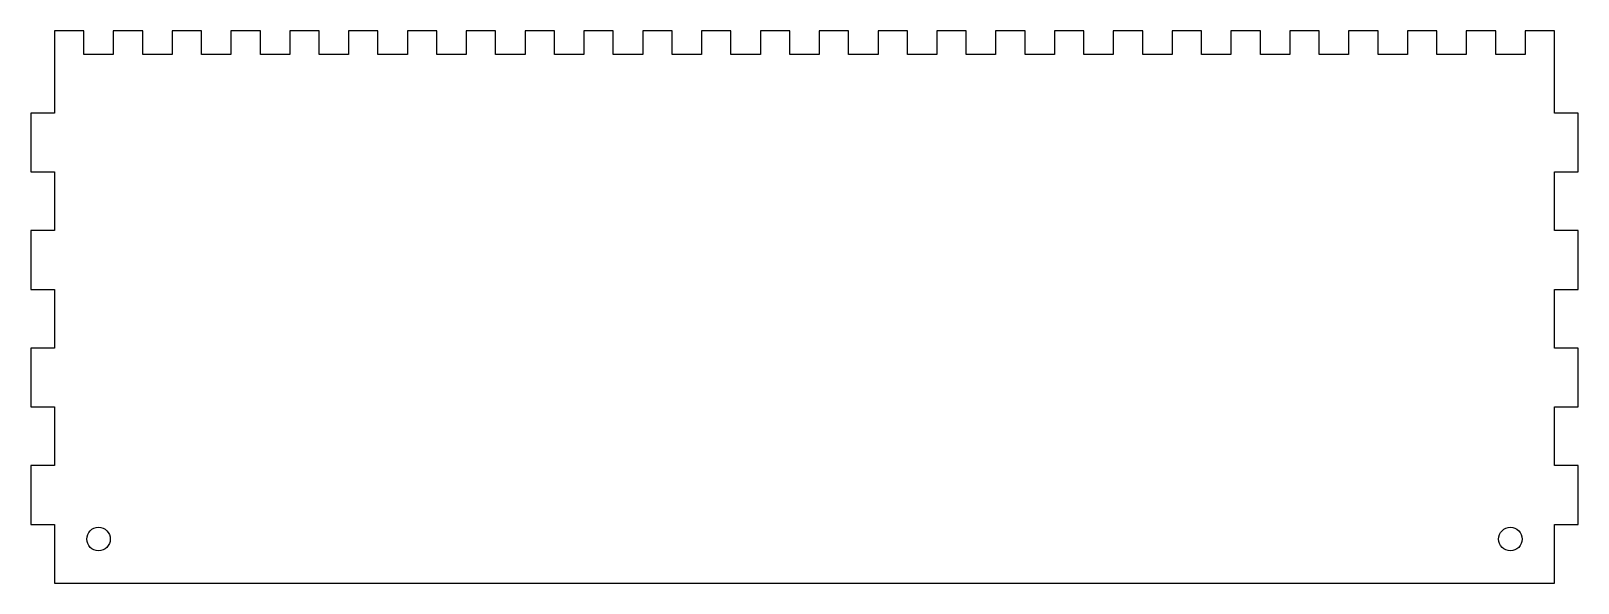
# Model space of a CAD drawing. Header units: millimetres. Extents: x -30 to 233, y 0 to 94.
import ezdxf

# ---------------------------------------------------------------- set-up
doc = ezdxf.new("R2010")
doc.units = ezdxf.units.MM

msp = doc.modelspace()

# ---------------------------------------------------------------- linework, layer by layer
msp.add_lwpolyline([(-26.4, 0), (228.6, 0), (228.6, 10), (232.6, 10), (232.6, 20), (228.6, 20), (228.6, 30), (232.6, 30), (232.6, 40), (228.6, 40), (228.6, 50), (232.6, 50), (232.6, 60), (228.6, 60), (228.6, 70), (232.6, 70), (232.6, 80), (228.6, 80), (228.6, 94), (223.6, 94), (223.6, 90), (218.6, 90), (218.6, 94), (213.6, 94), (213.6, 90), (208.6, 90), (208.6, 94), (203.6, 94), (203.6, 90), (198.6, 90), (198.6, 94), (193.6, 94), (193.6, 90), (188.6, 90), (188.6, 94), (183.6, 94), (183.6, 90), (178.6, 90), (178.6, 94), (173.6, 94), (173.6, 90), (168.6, 90), (168.6, 94), (163.6, 94), (163.6, 90), (158.6, 90), (158.6, 94), (153.6, 94), (153.6, 90), (148.6, 90), (148.6, 94), (143.6, 94), (143.6, 90), (138.6, 90), (138.6, 94), (133.6, 94), (133.6, 90), (128.6, 90), (128.6, 94), (123.6, 94), (123.6, 90), (118.6, 90), (118.6, 94), (113.6, 94), (113.6, 90), (108.6, 90), (108.6, 94), (103.6, 94), (103.6, 90), (98.6, 90), (98.6, 94), (93.6, 94), (93.6, 90), (88.6, 90), (88.6, 94), (83.6, 94), (83.6, 90), (78.6, 90), (78.6, 94), (73.6, 94), (73.6, 90), (68.6, 90), (68.6, 94), (63.6, 94), (63.6, 90), (58.6, 90), (58.6, 94), (53.6, 94), (53.6, 90), (48.6, 90), (48.6, 94), (43.6, 94), (43.6, 90), (38.6, 90), (38.6, 94), (33.6, 94), (33.6, 90), (28.6, 90), (28.6, 94), (23.6, 94), (23.6, 90), (18.6, 90), (18.6, 94), (13.6, 94), (13.6, 90), (8.6, 90), (8.6, 94), (3.6, 94), (3.6, 90), (-1.4, 90), (-1.4, 94), (-6.4, 94), (-6.4, 90), (-11.4, 90), (-11.4, 94), (-16.4, 94), (-16.4, 90), (-21.4, 90), (-21.4, 94), (-26.4, 94), (-26.4, 80), (-30.4, 80), (-30.4, 70), (-26.4, 70), (-26.4, 60), (-30.4, 60), (-30.4, 50), (-26.4, 50), (-26.4, 40), (-30.4, 40), (-30.4, 30), (-26.4, 30), (-26.4, 20), (-30.4, 20), (-30.4, 10), (-26.4, 10)], close=True)
for centre in [(-18.9, 7.5), (221.1, 7.5)]:
    msp.add_circle(centre, 2)

doc.saveas('drawing.dxf')
